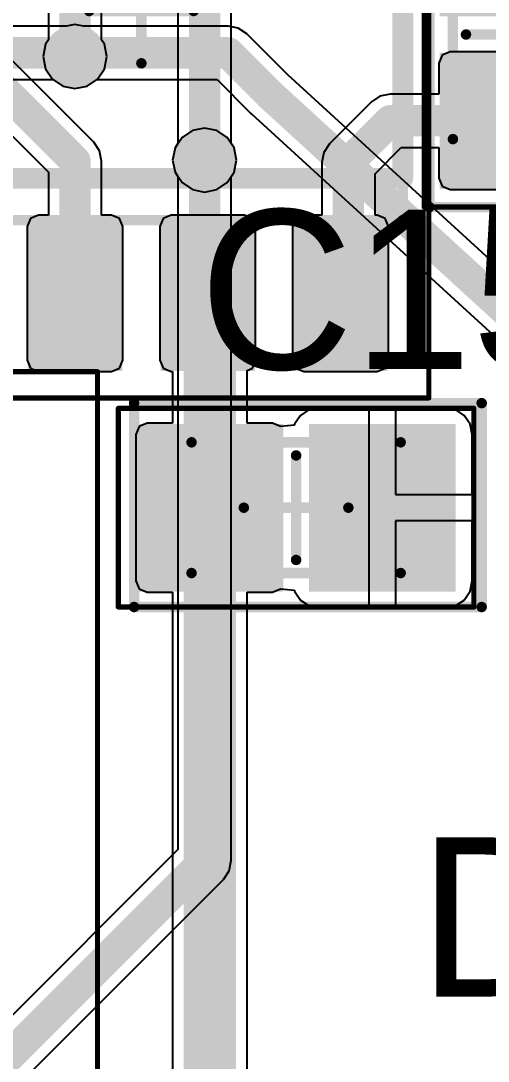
# Model space of a CAD drawing. Header units: millimetres. Extents: x 33 to 142, y 42 to 97.
# Drawn here: x 70.62 to 75.09, y 74.46 to 84.41 of the extents above; entities that cross this region are included whole.
import ezdxf

# ---------------------------------------------------------------- set-up
doc = ezdxf.new("R2010")
doc.units = ezdxf.units.MM
for name, color, linetype in [('BottomLayer', 5, 'Continuous'), ('BottomSolder', 6, 'Continuous'), ('Mechanical13', 56, 'Continuous'), ('Mechanical15', 56, 'Continuous'), ('MultiLayer', 9, 'Continuous'), ('TopLayer', 1, 'Continuous'), ('TopOverlay', 2, 'Continuous'), ('TopPaste', 8, 'Continuous'), ('TopSolder', 216, 'Continuous'), ('ViaHoleLayer', 16, 'Continuous')]:
    doc.layers.add(name, color=color, linetype=linetype)

# ---------------------------------------------------------------- blocks, each defined once
blk = doc.blocks.new('______________0_1_____X7R_50__10__0805_25')
at = {"layer": 'Mechanical13', "const_width": 0.1}
for points in [[(-1, 0.625), (-1, -0.625)], [(1, 0.625), (-1, 0.625)], [(1, 0.625), (1, -0.625)], [(1, -0.625), (-1, -0.625)]]:
    blk.add_lwpolyline(points, dxfattribs=at)
at = {"layer": 'Mechanical13', "const_width": 0.05}
for points in [[(-1.025, 0.625, 1), (-0.975, 0.625, 1)], [(-1.025, 0.625, 1), (-0.975, 0.625, 1)], [(0.975, 0.625, 1), (1.025, 0.625, 1)], [(0.975, 0.625, 1), (1.025, 0.625, 1)], [(-1.025, -0.625, 1), (-0.975, -0.625, 1)], [(-1.025, -0.625, 1), (-0.975, -0.625, 1)], [(0.975, -0.625, 1), (1.025, -0.625, 1)], [(0.975, -0.625, 1), (1.025, -0.625, 1)]]:
    blk.add_lwpolyline(points, format="xyb", close=True, dxfattribs=at)
at = {"layer": 'Mechanical15'}
for points, const_width in [([(-1.7, 0.95), (-1.7, -0.95)], 0.05), ([(1.7, 0.95), (-1.7, 0.95)], 0.05), ([(1.7, 0.95), (1.7, -0.95)], 0.05), ([(0, 0.5), (0, -0.5)], 0.1), ([(0.5, 0), (-0.5, 0)], 0.1), ([(1.7, -0.95), (-1.7, -0.95)], 0.05)]:
    blk.add_lwpolyline(points, dxfattribs=dict(at, const_width=const_width))
for points, const_width in [([(-1.7125, 0.95, 1), (-1.6875, 0.95, 1)], 0.025), ([(-1.7125, 0.95, 1), (-1.6875, 0.95, 1)], 0.025), ([(1.6875, 0.95, 1), (1.7125, 0.95, 1)], 0.025), ([(1.6875, 0.95, 1), (1.7125, 0.95, 1)], 0.025), ([(-0.025, 0.5, 1), (0.025, 0.5, 1)], 0.05), ([(-0.525, 0, 1), (-0.475, 0, 1)], 0.05), ([(0.475, 0, 1), (0.525, 0, 1)], 0.05), ([(-0.025, -0.5, 1), (0.025, -0.5, 1)], 0.05), ([(-1.7125, -0.95, 1), (-1.6875, -0.95, 1)], 0.025), ([(-1.7125, -0.95, 1), (-1.6875, -0.95, 1)], 0.025), ([(1.6875, -0.95, 1), (1.7125, -0.95, 1)], 0.025), ([(1.6875, -0.95, 1), (1.7125, -0.95, 1)], 0.025)]:
    blk.add_lwpolyline(points, format="xyb", close=True, dxfattribs=dict(at, const_width=const_width))
at = {"layer": 'TopLayer'}
for points in [[(-0.225, -0.7), (-0.225, 0.7), (-1.425, -0.7), (-1.425, 0.7)], [(1.425, -0.7), (1.425, 0.7), (0.225, -0.7), (0.225, 0.7)]]:
    blk.add_solid(points, dxfattribs=at)
at = {"layer": 'TopPaste'}
for points in [[(-0.225, -0.7), (-0.225, 0.7), (-1.425, -0.7), (-1.425, 0.7)], [(1.425, -0.7), (1.425, 0.7), (0.225, -0.7), (0.225, 0.7)]]:
    blk.add_solid(points, dxfattribs=at)
at = {"layer": 'TopSolder'}
for points in [[(-0.1234, -0.8016), (-0.1234, 0.8016), (-1.5266, -0.8016), (-1.5266, 0.8016)], [(1.5266, -0.8016), (1.5266, 0.8016), (0.1234, -0.8016), (0.1234, 0.8016)]]:
    blk.add_solid(points, dxfattribs=at)
blk = doc.blocks.new('0_125___0805_200______5_________________SMD__41')
at = {"layer": 'Mechanical13', "const_width": 0.1}
for points in [[(-1, 0.625), (-1, -0.625)], [(-1, 0.625), (1, 0.625)], [(1, 0.625), (1, -0.625)], [(-1, -0.625), (1, -0.625)]]:
    blk.add_lwpolyline(points, dxfattribs=at)
at = {"layer": 'Mechanical13', "const_width": 0.05}
for points in [[(-1.025, 0.625, 1), (-0.975, 0.625, 1)], [(-1.025, 0.625, 1), (-0.975, 0.625, 1)], [(0.975, 0.625, 1), (1.025, 0.625, 1)], [(0.975, 0.625, 1), (1.025, 0.625, 1)], [(-1.025, -0.625, 1), (-0.975, -0.625, 1)], [(-1.025, -0.625, 1), (-0.975, -0.625, 1)], [(0.975, -0.625, 1), (1.025, -0.625, 1)], [(0.975, -0.625, 1), (1.025, -0.625, 1)]]:
    blk.add_lwpolyline(points, format="xyb", close=True, dxfattribs=at)
at = {"layer": 'Mechanical15'}
for points, const_width in [([(-1.65, 0.9), (-1.65, -0.9)], 0.05), ([(-1.65, 0.9), (1.65, 0.9)], 0.05), ([(1.65, 0.9), (1.65, -0.9)], 0.05), ([(0, 0.5), (0, -0.5)], 0.1), ([(-0.5, 0), (0.5, 0)], 0.1), ([(-1.65, -0.9), (1.65, -0.9)], 0.05)]:
    blk.add_lwpolyline(points, dxfattribs=dict(at, const_width=const_width))
for points, const_width in [([(-1.6625, 0.9, 1), (-1.6375, 0.9, 1)], 0.025), ([(-1.6625, 0.9, 1), (-1.6375, 0.9, 1)], 0.025), ([(1.6375, 0.9, 1), (1.6625, 0.9, 1)], 0.025), ([(1.6375, 0.9, 1), (1.6625, 0.9, 1)], 0.025), ([(-0.025, 0.5, 1), (0.025, 0.5, 1)], 0.05), ([(-0.525, 0, 1), (-0.475, 0, 1)], 0.05), ([(0.475, 0, 1), (0.525, 0, 1)], 0.05), ([(-0.025, -0.5, 1), (0.025, -0.5, 1)], 0.05), ([(-1.6625, -0.9, 1), (-1.6375, -0.9, 1)], 0.025), ([(-1.6625, -0.9, 1), (-1.6375, -0.9, 1)], 0.025), ([(1.6375, -0.9, 1), (1.6625, -0.9, 1)], 0.025), ([(1.6375, -0.9, 1), (1.6625, -0.9, 1)], 0.025)]:
    blk.add_lwpolyline(points, format="xyb", close=True, dxfattribs=dict(at, const_width=const_width))
at = {"layer": 'TopLayer'}
for points in [[(-0.275, -0.65), (-0.275, 0.65), (-1.375, -0.65), (-1.375, 0.65)], [(1.375, -0.65), (1.375, 0.65), (0.275, -0.65), (0.275, 0.65)]]:
    blk.add_solid(points, dxfattribs=at)
at = {"layer": 'TopPaste'}
for points in [[(-0.275, -0.65), (-0.275, 0.65), (-1.375, -0.65), (-1.375, 0.65)], [(1.375, -0.65), (1.375, 0.65), (0.275, -0.65), (0.275, 0.65)]]:
    blk.add_solid(points, dxfattribs=at)
at = {"layer": 'TopSolder'}
for points in [[(-0.1734, -0.7516), (-0.1734, 0.7516), (-1.4766, -0.7516), (-1.4766, 0.7516)], [(1.4766, -0.7516), (1.4766, 0.7516), (0.1734, -0.7516), (0.1734, 0.7516)]]:
    blk.add_solid(points, dxfattribs=at)
blk = doc.blocks.new('ECAP_SMD__1______50_____________________________________________SMD_55')
at = {"layer": 'Mechanical13', "const_width": 0.1}
for points in [[(-2.075, 2.15), (-2.7, 1.525)], [(-2.075, 2.15), (2.7, 2.15)], [(2.7, 2.15), (2.7, -2.15)], [(-2.7, 1.525), (-2.7, -1.525)], [(-2.7, -1.525), (-2.075, -2.15)], [(-2.075, -2.15), (2.7, -2.15)]]:
    blk.add_lwpolyline(points, dxfattribs=at)
at = {"layer": 'Mechanical13', "const_width": 0.05}
for points in [[(-2.1, 2.15, 1), (-2.05, 2.15, 1)], [(-2.1, 2.15, 1), (-2.05, 2.15, 1)], [(2.675, 2.15, 1), (2.725, 2.15, 1)], [(2.675, 2.15, 1), (2.725, 2.15, 1)], [(-2.725, 1.525, 1), (-2.675, 1.525, 1)], [(-2.725, 1.525, 1), (-2.675, 1.525, 1)], [(-2.725, -1.525, 1), (-2.675, -1.525, 1)], [(-2.725, -1.525, 1), (-2.675, -1.525, 1)], [(-2.1, -2.15, 1), (-2.05, -2.15, 1)], [(-2.1, -2.15, 1), (-2.05, -2.15, 1)], [(2.675, -2.15, 1), (2.725, -2.15, 1)], [(2.675, -2.15, 1), (2.725, -2.15, 1)]]:
    blk.add_lwpolyline(points, format="xyb", close=True, dxfattribs=at)
at = {"layer": 'Mechanical15'}
for points, const_width in [([(-4.55, 3.15), (-4.55, -3.15)], 0.05), ([(-4.55, 3.15), (4.55, 3.15)], 0.05), ([(4.55, 3.15), (4.55, -3.15)], 0.05), ([(0, 0.5), (0, -0.5)], 0.1), ([(-0.5, 0), (0.5, 0)], 0.1), ([(-4.55, -3.15), (4.55, -3.15)], 0.05)]:
    blk.add_lwpolyline(points, dxfattribs=dict(at, const_width=const_width))
for points, const_width in [([(-4.5625, 3.15, 1), (-4.5375, 3.15, 1)], 0.025), ([(-4.5625, 3.15, 1), (-4.5375, 3.15, 1)], 0.025), ([(4.5375, 3.15, 1), (4.5625, 3.15, 1)], 0.025), ([(4.5375, 3.15, 1), (4.5625, 3.15, 1)], 0.025), ([(-0.025, 0.5, 1), (0.025, 0.5, 1)], 0.05), ([(-0.525, 0, 1), (-0.475, 0, 1)], 0.05), ([(0.475, 0, 1), (0.525, 0, 1)], 0.05), ([(-0.025, -0.5, 1), (0.025, -0.5, 1)], 0.05), ([(-4.5625, -3.15, 1), (-4.5375, -3.15, 1)], 0.025), ([(-4.5625, -3.15, 1), (-4.5375, -3.15, 1)], 0.025), ([(4.5375, -3.15, 1), (4.5625, -3.15, 1)], 0.025), ([(4.5375, -3.15, 1), (4.5625, -3.15, 1)], 0.025)]:
    blk.add_lwpolyline(points, format="xyb", close=True, dxfattribs=dict(at, const_width=const_width))
at = {"layer": 'TopLayer'}
for points in [[(-1.075, -0.9), (-1.075, 0.9), (-3.525, -0.9), (-3.525, 0.9)], [(3.525, -0.9), (3.525, 0.9), (1.075, -0.9), (1.075, 0.9)]]:
    blk.add_solid(points, dxfattribs=at)
at = {"layer": 'TopOverlay', "const_width": 0.2}
for points in [[(-2.075, 2.15), (-2.7, 1.525)], [(-2.075, 2.15), (2.7, 2.15)], [(2.7, 2.15), (2.7, 1.2)], [(-2.7, 1.525), (-2.7, 1.2)], [(-2.7, -1.2), (-2.7, -1.525)], [(2.7, -1.2), (2.7, -2.15)], [(-2.7, -1.525), (-2.075, -2.15)], [(-2.075, -2.15), (2.7, -2.15)]]:
    blk.add_lwpolyline(points, dxfattribs=at)
at = {"layer": 'TopOverlay', "const_width": 0.1}
for points in [[(-2.125, 2.15, 1), (-2.025, 2.15, 1)], [(-2.125, 2.15, 1), (-2.025, 2.15, 1)], [(2.65, 2.15, 1), (2.75, 2.15, 1)], [(2.65, 2.15, 1), (2.75, 2.15, 1)], [(-2.75, 1.525, 1), (-2.65, 1.525, 1)], [(-2.75, 1.525, 1), (-2.65, 1.525, 1)], [(-2.75, 1.2, 1), (-2.65, 1.2, 1)], [(2.65, 1.2, 1), (2.75, 1.2, 1)], [(-2.75, -1.2, 1), (-2.65, -1.2, 1)], [(2.65, -1.2, 1), (2.75, -1.2, 1)], [(-2.75, -1.525, 1), (-2.65, -1.525, 1)], [(-2.75, -1.525, 1), (-2.65, -1.525, 1)], [(-2.125, -2.15, 1), (-2.025, -2.15, 1)], [(-2.125, -2.15, 1), (-2.025, -2.15, 1)], [(2.65, -2.15, 1), (2.75, -2.15, 1)], [(2.65, -2.15, 1), (2.75, -2.15, 1)]]:
    blk.add_lwpolyline(points, format="xyb", close=True, dxfattribs=at)
at = {"layer": 'TopPaste'}
for points in [[(-1.075, -0.9), (-1.075, 0.9), (-3.525, -0.9), (-3.525, 0.9)], [(3.525, -0.9), (3.525, 0.9), (1.075, -0.9), (1.075, 0.9)]]:
    blk.add_solid(points, dxfattribs=at)
at = {"layer": 'TopSolder'}
for points in [[(-0.9734, -1.0016), (-0.9734, 1.0016), (-3.6266, -1.0016), (-3.6266, 1.0016)], [(3.6266, -1.0016), (3.6266, 1.0016), (0.9734, -1.0016), (0.9734, 1.0016)]]:
    blk.add_solid(points, dxfattribs=at)
blk = doc.blocks.new('AD620______________________62')
at = {"layer": 'Mechanical13', "const_width": 0.1}
for points in [[(-2, -2.5), (-2, 2.5)], [(2, 2.5), (-2, 2.5)], [(2, -2.5), (2, 2.5)], [(2, -2.5), (-2, -2.5)]]:
    blk.add_lwpolyline(points, dxfattribs=at)
at = {"layer": 'Mechanical13'}
for points, const_width in [([(-2.025, 2.5, 1), (-1.975, 2.5, 1)], 0.05), ([(-2.025, 2.5, 1), (-1.975, 2.5, 1)], 0.05), ([(1.975, 2.5, 1), (2.025, 2.5, 1)], 0.05), ([(1.975, 2.5, 1), (2.025, 2.5, 1)], 0.05), ([(-0.6, 1.6, 1), (-1.6, 1.6, 1)], 0.1), ([(-1.625, 1.6, 1), (-1.575, 1.6, 1)], 0.05), ([(-0.625, 1.6, 1), (-0.575, 1.6, 1)], 0.05), ([(-2.025, -2.5, 1), (-1.975, -2.5, 1)], 0.05), ([(-2.025, -2.5, 1), (-1.975, -2.5, 1)], 0.05), ([(1.975, -2.5, 1), (2.025, -2.5, 1)], 0.05), ([(1.975, -2.5, 1), (2.025, -2.5, 1)], 0.05)]:
    blk.add_lwpolyline(points, format="xyb", close=True, dxfattribs=dict(at, const_width=const_width))
at = {"layer": 'Mechanical15'}
for points, const_width in [([(-3.7, -2.75), (-3.7, 2.75)], 0.05), ([(3.7, 2.75), (-3.7, 2.75)], 0.05), ([(3.7, -2.75), (3.7, 2.75)], 0.05), ([(0, -0.5), (0, 0.5)], 0.1), ([(0.5, 0), (-0.5, 0)], 0.1), ([(3.7, -2.75), (-3.7, -2.75)], 0.05)]:
    blk.add_lwpolyline(points, dxfattribs=dict(at, const_width=const_width))
for points, const_width in [([(-3.7125, 2.75, 1), (-3.6875, 2.75, 1)], 0.025), ([(-3.7125, 2.75, 1), (-3.6875, 2.75, 1)], 0.025), ([(3.6875, 2.75, 1), (3.7125, 2.75, 1)], 0.025), ([(3.6875, 2.75, 1), (3.7125, 2.75, 1)], 0.025), ([(-0.025, 0.5, 1), (0.025, 0.5, 1)], 0.05), ([(-0.525, 0, 1), (-0.475, 0, 1)], 0.05), ([(0.475, 0, 1), (0.525, 0, 1)], 0.05), ([(-0.025, -0.5, 1), (0.025, -0.5, 1)], 0.05), ([(-3.7125, -2.75, 1), (-3.6875, -2.75, 1)], 0.025), ([(-3.7125, -2.75, 1), (-3.6875, -2.75, 1)], 0.025), ([(3.6875, -2.75, 1), (3.7125, -2.75, 1)], 0.025), ([(3.6875, -2.75, 1), (3.7125, -2.75, 1)], 0.025)]:
    blk.add_lwpolyline(points, format="xyb", close=True, dxfattribs=dict(at, const_width=const_width))
at = {"layer": 'TopLayer'}
for points in [[(-2.06, 1.555), (-2.06, 2.255), (-3.34, 1.555), (-3.34, 2.255)], [(3.34, 1.555), (3.34, 2.255), (2.06, 1.555), (2.06, 2.255)], [(-2.06, 0.285), (-2.06, 0.985), (-3.34, 0.285), (-3.34, 0.985)], [(3.34, 0.285), (3.34, 0.985), (2.06, 0.285), (2.06, 0.985)], [(-2.06, -0.985), (-2.06, -0.285), (-3.34, -0.985), (-3.34, -0.285)], [(3.34, -0.985), (3.34, -0.285), (2.06, -0.985), (2.06, -0.285)], [(-2.06, -2.255), (-2.06, -1.555), (-3.34, -2.255), (-3.34, -1.555)], [(3.34, -2.255), (3.34, -1.555), (2.06, -2.255), (2.06, -1.555)]]:
    blk.add_solid(points, dxfattribs=at)
at = {"layer": 'TopOverlay'}
for points, const_width in [([(-2.575, 2.805, 1), (-2.825, 2.805, 1)], 0.25), ([(-2.8875, 2.805, 1), (-2.7625, 2.805, 1)], 0.125), ([(-2.6375, 2.805, 1), (-2.5125, 2.805, 1)], 0.125), ([(-1.65, 2.5, 1), (-1.55, 2.5, 1)], 0.1), ([(-1.65, 2.5, 1), (-1.55, 2.5, 1)], 0.1), ([(1.55, 2.5, 1), (1.65, 2.5, 1)], 0.1), ([(1.55, 2.5, 1), (1.65, 2.5, 1)], 0.1), ([(-0.3, 1.5, 1), (-0.9, 1.5, 1)], 0.6), ([(-1.05, 1.5, 1), (-0.75, 1.5, 1)], 0.3), ([(-0.45, 1.5, 1), (-0.15, 1.5, 1)], 0.3), ([(-1.65, -2.5, 1), (-1.55, -2.5, 1)], 0.1), ([(-1.65, -2.5, 1), (-1.55, -2.5, 1)], 0.1), ([(1.55, -2.5, 1), (1.65, -2.5, 1)], 0.1), ([(1.55, -2.5, 1), (1.65, -2.5, 1)], 0.1)]:
    blk.add_lwpolyline(points, format="xyb", close=True, dxfattribs=dict(at, const_width=const_width))
at = {"layer": 'TopOverlay', "const_width": 0.2}
for points in [[(-1.6, -2.5), (-1.6, 2.5)], [(1.6, 2.5), (-1.6, 2.5)], [(1.6, -2.5), (1.6, 2.5)], [(1.6, -2.5), (-1.6, -2.5)]]:
    blk.add_lwpolyline(points, dxfattribs=at)
at = {"layer": 'TopPaste'}
for points in [[(-2.06, 1.555), (-2.06, 2.255), (-3.34, 1.555), (-3.34, 2.255)], [(3.34, 1.555), (3.34, 2.255), (2.06, 1.555), (2.06, 2.255)], [(-2.06, 0.285), (-2.06, 0.985), (-3.34, 0.285), (-3.34, 0.985)], [(3.34, 0.285), (3.34, 0.985), (2.06, 0.285), (2.06, 0.985)], [(-2.06, -0.985), (-2.06, -0.285), (-3.34, -0.985), (-3.34, -0.285)], [(3.34, -0.985), (3.34, -0.285), (2.06, -0.985), (2.06, -0.285)], [(-2.06, -2.255), (-2.06, -1.555), (-3.34, -2.255), (-3.34, -1.555)], [(3.34, -2.255), (3.34, -1.555), (2.06, -2.255), (2.06, -1.555)]]:
    blk.add_solid(points, dxfattribs=at)
at = {"layer": 'TopSolder'}
for points in [[(-1.9584, 1.4534), (-1.9584, 2.3566), (-3.4416, 1.4534), (-3.4416, 2.3566)], [(3.4416, 1.4534), (3.4416, 2.3566), (1.9584, 1.4534), (1.9584, 2.3566)], [(-1.9584, 0.1834), (-1.9584, 1.0866), (-3.4416, 0.1834), (-3.4416, 1.0866)], [(3.4416, 0.1834), (3.4416, 1.0866), (1.9584, 0.1834), (1.9584, 1.0866)], [(-1.9584, -1.0866), (-1.9584, -0.1834), (-3.4416, -1.0866), (-3.4416, -0.1834)], [(3.4416, -1.0866), (3.4416, -0.1834), (1.9584, -1.0866), (1.9584, -0.1834)], [(-1.9584, -2.3566), (-1.9584, -1.4534), (-3.4416, -2.3566), (-3.4416, -1.4534)], [(3.4416, -2.3566), (3.4416, -1.4534), (1.9584, -2.3566), (1.9584, -1.4534)]]:
    blk.add_solid(points, dxfattribs=at)

msp = doc.modelspace()

# ---------------------------------------------------------------- linework, layer by layer
at = {"layer": 'BottomLayer'}
for p, q in [((71.0547, 84.3549), (57.025, 84.3549)), ((71.135, 84.3709), (71.0547, 84.3549)), ((71.2153, 84.3549), (71.135, 84.3709)), ((72.5996, 84.3549), (71.2153, 84.3549)), ((72.6971, 84.3355), (72.5996, 84.3549)), ((72.7798, 84.2802), (72.6971, 84.3355)), ((73.1716, 83.8885), (72.7798, 84.2802)), ((79.3721, 78.2157), (73.1716, 83.8885)), ((57.1306, 83.8451), (70.9241, 83.8451)), ((70.9241, 83.8451), (71.0179, 83.7824)), ((71.0179, 83.7824), (71.135, 83.7591)), ((71.135, 83.7591), (71.2521, 83.7824)), ((71.2521, 83.7824), (71.3459, 83.8451)), ((71.3459, 83.8451), (72.494, 83.8451)), ((72.494, 83.8451), (72.8151, 83.524)), ((72.8151, 83.524), (72.8199, 83.5208)), ((72.8199, 83.5208), (72.8233, 83.5162)), ((72.8233, 83.5162), (78.9451, 77.9154)), ((72.375, 83.3809), (72.2579, 83.3576)), ((72.4921, 83.3576), (72.375, 83.3809)), ((72.1587, 83.2913), (72.0924, 83.1921)), ((72.2579, 83.3576), (72.1587, 83.2913)), ((72.5913, 83.2913), (72.4921, 83.3576)), ((72.6576, 83.1921), (72.5913, 83.2913)), ((72.0924, 83.1921), (72.0691, 83.075)), ((72.6809, 83.075), (72.6576, 83.1921)), ((72.0691, 83.075), (72.0924, 82.9579)), ((72.6576, 82.9579), (72.6809, 83.075)), ((72.0924, 82.9579), (72.1201, 82.9165)), ((72.1201, 82.9165), (72.1201, 76.4807)), ((72.6299, 82.9165), (72.6576, 82.9579)), ((72.6299, 76.3751), (72.6299, 82.9165)), ((72.1201, 76.4807), (63.1377, 67.4984)), ((72.6105, 76.2776), (72.6299, 76.3751)), ((72.5552, 76.1949), (72.6105, 76.2776)), ((63.3801, 67.0198), (72.5552, 76.1949))]:
    msp.add_line(p, q, dxfattribs=at)
at = {"layer": 'BottomLayer', "const_width": 0.3}
for points in [[(57.025, 84.1), (72.5996, 84.1)], [(72.5996, 84.1), (72.9954, 83.7042)], [(72.9954, 83.7042), (79.2, 78.0277)], [(72.375, 76.3751), (72.375, 83.075)], [(63.1999, 67.2), (72.375, 76.3751)]]:
    msp.add_lwpolyline(points, dxfattribs=at)
at = {"layer": 'BottomLayer'}
for points, const_width in [([(71.035, 84.065, 1), (71.235, 84.065, 1)], 0.2), ([(72.5246, 84.1, 1), (72.6746, 84.1, 1)], 0.15), ([(72.5246, 84.1, 1), (72.6746, 84.1, 1)], 0.15), ([(72.9204, 83.7042, 1), (73.0704, 83.7042, 1)], 0.15), ([(72.9204, 83.7042, 1), (73.0704, 83.7042, 1)], 0.15), ([(72.275, 83.075, 1), (72.475, 83.075, 1)], 0.2), ([(72.3, 83.075, 1), (72.45, 83.075, 1)], 0.15), ([(72.3, 76.3751, 1), (72.45, 76.3751, 1)], 0.15), ([(72.3, 76.3751, 1), (72.45, 76.3751, 1)], 0.15)]:
    msp.add_lwpolyline(points, format="xyb", close=True, dxfattribs=dict(at, const_width=const_width))
at = {"layer": 'BottomSolder', "const_width": 0.3016}
for points in [[(70.9842, 84.065, 1), (71.2858, 84.065, 1)], [(72.2242, 83.075, 1), (72.5258, 83.075, 1)]]:
    msp.add_lwpolyline(points, format="xyb", close=True, dxfattribs=at)
at = {"layer": 'MultiLayer', "const_width": 0.2}
for points in [[(71.035, 84.065, 1), (71.235, 84.065, 1)], [(72.275, 83.075, 1), (72.475, 83.075, 1)]]:
    msp.add_lwpolyline(points, format="xyb", close=True, dxfattribs=at)
at = {"layer": 'TopLayer'}
for p, q in [((71.3152, 83.2452), (65.7052, 88.8552)), ((65.4194, 88.4201), (70.8801, 82.9594)), ((70.8801, 86.4518), (70.8801, 84.2235)), ((71.3899, 84.2235), (71.3899, 86.4518)), ((72.1201, 86.4518), (72.1201, 83.2335)), ((72.6299, 83.2335), (72.6299, 86.4518)), ((70.8524, 84.1821), (70.8291, 84.065)), ((70.8801, 84.2235), (70.8524, 84.1821)), ((71.4176, 84.1821), (71.3899, 84.2235)), ((71.4409, 84.065), (71.4176, 84.1821)), ((74.6485, 84.0765), (74.6168, 84)), ((74.725, 84.1082), (74.6485, 84.0765)), ((76.025, 84.1082), (74.725, 84.1082)), ((70.8291, 84.065), (70.8524, 83.9479)), ((71.4176, 83.9479), (71.4409, 84.065)), ((74.6168, 84), (74.6168, 83.7049)), ((70.8524, 83.9479), (70.9187, 83.8487)), ((71.3513, 83.8487), (71.4176, 83.9479)), ((70.9187, 83.8487), (71.0179, 83.7824)), ((71.0179, 83.7824), (71.135, 83.7591)), ((71.135, 83.7591), (71.2521, 83.7824)), ((71.2521, 83.7824), (71.3513, 83.8487)), ((74.0525, 83.6855), (73.9698, 83.6302)), ((74.15, 83.7049), (74.0525, 83.6855)), ((74.6168, 83.7049), (74.15, 83.7049)), ((73.9698, 83.6302), (73.5698, 83.2302)), ((71.3705, 83.1625), (71.3152, 83.2452)), ((72.0924, 83.1921), (72.0691, 83.075)), ((72.1201, 83.2335), (72.0924, 83.1921)), ((72.6576, 83.1921), (72.6299, 83.2335)), ((72.6809, 83.075), (72.6576, 83.1921)), ((73.5698, 83.2302), (73.5145, 83.1476)), ((74.0049, 82.9444), (74.2556, 83.1951)), ((74.2556, 83.1951), (74.6168, 83.1951)), ((74.6168, 83.1951), (74.6168, 82.9)), ((71.3899, 83.065), (71.3705, 83.1625)), ((73.5145, 83.1476), (73.4951, 83.05)), ((71.3899, 82.5482), (71.3899, 83.065)), ((72.0691, 83.075), (72.0924, 82.9579)), ((72.6576, 82.9579), (72.6809, 83.075)), ((73.4951, 83.05), (73.4951, 82.5482)), ((70.8801, 82.9594), (70.8801, 82.5482)), ((72.0924, 82.9579), (72.1587, 82.8587)), ((72.5913, 82.8587), (72.6576, 82.9579)), ((74.0049, 82.5482), (74.0049, 82.9444)), ((74.6168, 82.9), (74.6485, 82.8235)), ((72.1587, 82.8587), (72.2579, 82.7924)), ((72.2579, 82.7924), (72.375, 82.7691)), ((72.375, 82.7691), (72.4921, 82.7924)), ((72.4921, 82.7924), (72.5913, 82.8587)), ((74.6485, 82.8235), (74.725, 82.7918)), ((74.725, 82.7918), (76.025, 82.7918)), ((70.7085, 82.5165), (70.6768, 82.44)), ((70.785, 82.5482), (70.7085, 82.5165)), ((70.8801, 82.5482), (70.785, 82.5482)), ((71.485, 82.5482), (71.3899, 82.5482)), ((71.5615, 82.5165), (71.485, 82.5482)), ((71.5932, 82.44), (71.5615, 82.5165)), ((71.9785, 82.5165), (71.9468, 82.44)), ((72.055, 82.5482), (71.9785, 82.5165)), ((72.755, 82.5482), (72.055, 82.5482)), ((72.8315, 82.5165), (72.755, 82.5482)), ((72.8632, 82.44), (72.8315, 82.5165)), ((73.2485, 82.5165), (73.2168, 82.44)), ((73.325, 82.5482), (73.2485, 82.5165)), ((73.4951, 82.5482), (73.325, 82.5482)), ((74.025, 82.5482), (74.0049, 82.5482)), ((74.1015, 82.5165), (74.025, 82.5482)), ((74.1332, 82.44), (74.1015, 82.5165)), ((70.6768, 82.44), (70.6768, 81.16)), ((71.5932, 81.16), (71.5932, 82.44)), ((71.9468, 82.44), (71.9468, 81.16)), ((72.8632, 81.16), (72.8632, 82.44)), ((73.2168, 82.44), (73.2168, 81.16)), ((74.1332, 81.16), (74.1332, 82.44)), ((70.6768, 81.16), (70.7085, 81.0835)), ((71.5615, 81.0835), (71.5932, 81.16)), ((71.9468, 81.16), (71.9785, 81.0835)), ((72.8315, 81.0835), (72.8632, 81.16)), ((73.2168, 81.16), (73.2485, 81.0835)), ((74.1015, 81.0835), (74.1332, 81.16)), ((70.7085, 81.0835), (70.785, 81.0518)), ((70.785, 81.0518), (71.485, 81.0518)), ((71.485, 81.0518), (71.5615, 81.0835)), ((71.9785, 81.0835), (72.055, 81.0518)), ((72.055, 81.0518), (72.0675, 81.0518)), ((72.0675, 81.0518), (72.0675, 80.5582)), ((72.7813, 81.0626), (72.8315, 81.0835)), ((72.7813, 80.5582), (72.7813, 81.0626)), ((73.2485, 81.0835), (73.325, 81.0518)), ((73.325, 81.0518), (74.025, 81.0518)), ((74.025, 81.0518), (74.1015, 81.0835)), ((73.475, 80.709), (73.3759, 80.6893)), ((73.948, 80.709), (73.475, 80.709)), ((73.948, 79.75), (73.948, 80.709)), ((74.675, 80.709), (74.202, 80.709)), ((74.202, 80.709), (74.202, 79.877)), ((74.7741, 80.6893), (74.675, 80.709)), ((73.2919, 80.6331), (73.2357, 80.5491)), ((73.3759, 80.6893), (73.2919, 80.6331)), ((74.8581, 80.6331), (74.7741, 80.6893)), ((74.9143, 80.5491), (74.8581, 80.6331)), ((71.7485, 80.5265), (71.7168, 80.45)), ((71.825, 80.5582), (71.7485, 80.5265)), ((72.0675, 80.5582), (71.825, 80.5582)), ((73.025, 80.5582), (72.7813, 80.5582)), ((73.1015, 80.5265), (73.025, 80.5582)), ((73.1017, 80.5262), (73.1015, 80.5265)), ((73.2338, 80.5392), (73.1017, 80.5262)), ((73.2357, 80.5491), (73.2338, 80.5392)), ((74.934, 80.45), (74.9143, 80.5491)), ((71.7168, 80.45), (71.7168, 79.05)), ((74.934, 79.877), (74.934, 80.45)), ((74.202, 79.877), (74.934, 79.877)), ((73.948, 78.791), (73.948, 79.75)), ((74.934, 79.623), (74.202, 79.623)), ((74.202, 79.623), (74.202, 78.791)), ((74.934, 79.05), (74.934, 79.623)), ((71.7168, 79.05), (71.7485, 78.9735)), ((74.9143, 78.9509), (74.934, 79.05)), ((71.7485, 78.9735), (71.825, 78.9418)), ((71.825, 78.9418), (72.0675, 78.9418)), ((72.0675, 78.9418), (72.0675, 74.3569)), ((72.7813, 74.3569), (72.7813, 78.9418)), ((72.7813, 78.9418), (73.025, 78.9418)), ((73.025, 78.9418), (73.1015, 78.9735)), ((73.1015, 78.9735), (73.1017, 78.9738)), ((73.1017, 78.9738), (73.2338, 78.9608)), ((73.2338, 78.9608), (73.2357, 78.9509)), ((73.2357, 78.9509), (73.2919, 78.8669)), ((74.8581, 78.8669), (74.9143, 78.9509)), ((73.2919, 78.8669), (73.3759, 78.8107)), ((73.3759, 78.8107), (73.475, 78.791)), ((74.675, 78.791), (74.7741, 78.8107)), ((74.7741, 78.8107), (74.8581, 78.8669)), ((73.475, 78.791), (73.948, 78.791)), ((74.202, 78.791), (74.675, 78.791))]:
    msp.add_line(p, q, dxfattribs=at)
for points, const_width in [([(65.525, 88.675), (71.135, 83.065)], 0.3), ([(71.135, 84.065), (71.135, 87.2)], 0.3), ([(72.375, 83.075), (72.375, 86.6647)], 0.3), ([(73.75, 83.05), (74.15, 83.45)], 0.3), ([(74.15, 83.45), (75.375, 83.45)], 0.3), ([(71.135, 81.8), (71.135, 83.065)], 0.3), ([(73.75, 81.87), (73.75, 83.05)], 0.3), ([(73.505, 81.625), (73.75, 81.87)], 0.3), ([(72.4244, 74), (72.4244, 81.5606)], 0.5)]:
    msp.add_lwpolyline(points, dxfattribs=dict(at, const_width=const_width))
for points, const_width in [([(71.035, 84.065, 1), (71.235, 84.065, 1)], 0.2), ([(71.06, 84.065, 1), (71.21, 84.065, 1)], 0.15), ([(74.075, 83.45, 1), (74.225, 83.45, 1)], 0.15), ([(74.075, 83.45, 1), (74.225, 83.45, 1)], 0.15), ([(71.06, 83.065, 1), (71.21, 83.065, 1)], 0.15), ([(71.06, 83.065, 1), (71.21, 83.065, 1)], 0.15), ([(72.275, 83.075, 1), (72.475, 83.075, 1)], 0.2), ([(72.3, 83.075, 1), (72.45, 83.075, 1)], 0.15), ([(73.675, 83.05, 1), (73.825, 83.05, 1)], 0.15), ([(73.675, 83.05, 1), (73.825, 83.05, 1)], 0.15), ([(73.675, 81.87, 1), (73.825, 81.87, 1)], 0.15), ([(73.675, 81.87, 1), (73.825, 81.87, 1)], 0.15), ([(71.06, 81.8, 1), (71.21, 81.8, 1)], 0.15), ([(72.2994, 81.5606, 1), (72.5494, 81.5606, 1)], 0.25), ([(73.43, 81.625, 1), (73.58, 81.625, 1)], 0.15)]:
    msp.add_lwpolyline(points, format="xyb", close=True, dxfattribs=dict(at, const_width=const_width))
at = {"layer": 'TopOverlay', "const_width": 0.1}
for points in [[(74.525, 82.625), (74.525, 85.95)], [(74.525, 82.625), (76.6, 82.625)], [(71.7, 80.75), (75.025, 80.75)], [(71.7, 78.8), (71.7, 80.75)], [(75.025, 78.8), (75.025, 80.75)], [(71.7, 78.8), (75.025, 78.8)]]:
    msp.add_lwpolyline(points, dxfattribs=at)
at = {"layer": 'TopOverlay', "const_width": 0.05}
for points in [[(74.5, 82.625, 1), (74.55, 82.625, 1)], [(74.5, 82.625, 1), (74.55, 82.625, 1)], [(71.675, 80.75, 1), (71.725, 80.75, 1)], [(71.675, 80.75, 1), (71.725, 80.75, 1)], [(75, 80.75, 1), (75.05, 80.75, 1)], [(75, 80.75, 1), (75.05, 80.75, 1)], [(71.675, 78.8, 1), (71.725, 78.8, 1)], [(71.675, 78.8, 1), (71.725, 78.8, 1)], [(75, 78.8, 1), (75.05, 78.8, 1)], [(75, 78.8, 1), (75.05, 78.8, 1)]]:
    msp.add_lwpolyline(points, format="xyb", close=True, dxfattribs=at)
at = {"layer": 'TopSolder', "const_width": 0.3016}
for points in [[(70.9842, 84.065, 1), (71.2858, 84.065, 1)], [(72.2242, 83.075, 1), (72.5258, 83.075, 1)]]:
    msp.add_lwpolyline(points, format="xyb", close=True, dxfattribs=at)
at = {"layer": 'ViaHoleLayer', "const_width": 0.1}
for points in [[(71.085, 84.065, 1), (71.185, 84.065, 1)], [(72.325, 83.075, 1), (72.425, 83.075, 1)]]:
    msp.add_lwpolyline(points, format="xyb", close=True, dxfattribs=at)

# ---------------------------------------------------------------- block references
for name, p, rotation in [('AD620______________________62', (71.77, 84.5), 270), ('0_125___0805_200______5_________________SMD__41', (75.375, 84.275), 90), ('ECAP_SMD__1______50_____________________________________________SMD_55', (68.2, 76.5), 90), ('______________0_1_____X7R_50__10__0805_25', (73.25, 79.75), 180)]:
    msp.add_blockref(name, p, dxfattribs=dict(rotation=rotation))

# ---------------------------------------------------------------- texts
at = {"layer": 'TopOverlay'}
for s, p in [('C15', (72.325, 81.075)), ('DA6', (74.425, 75.075))]:
    msp.add_text(s, height=1.524, dxfattribs=at).set_placement(p)

doc.saveas('drawing.dxf')
